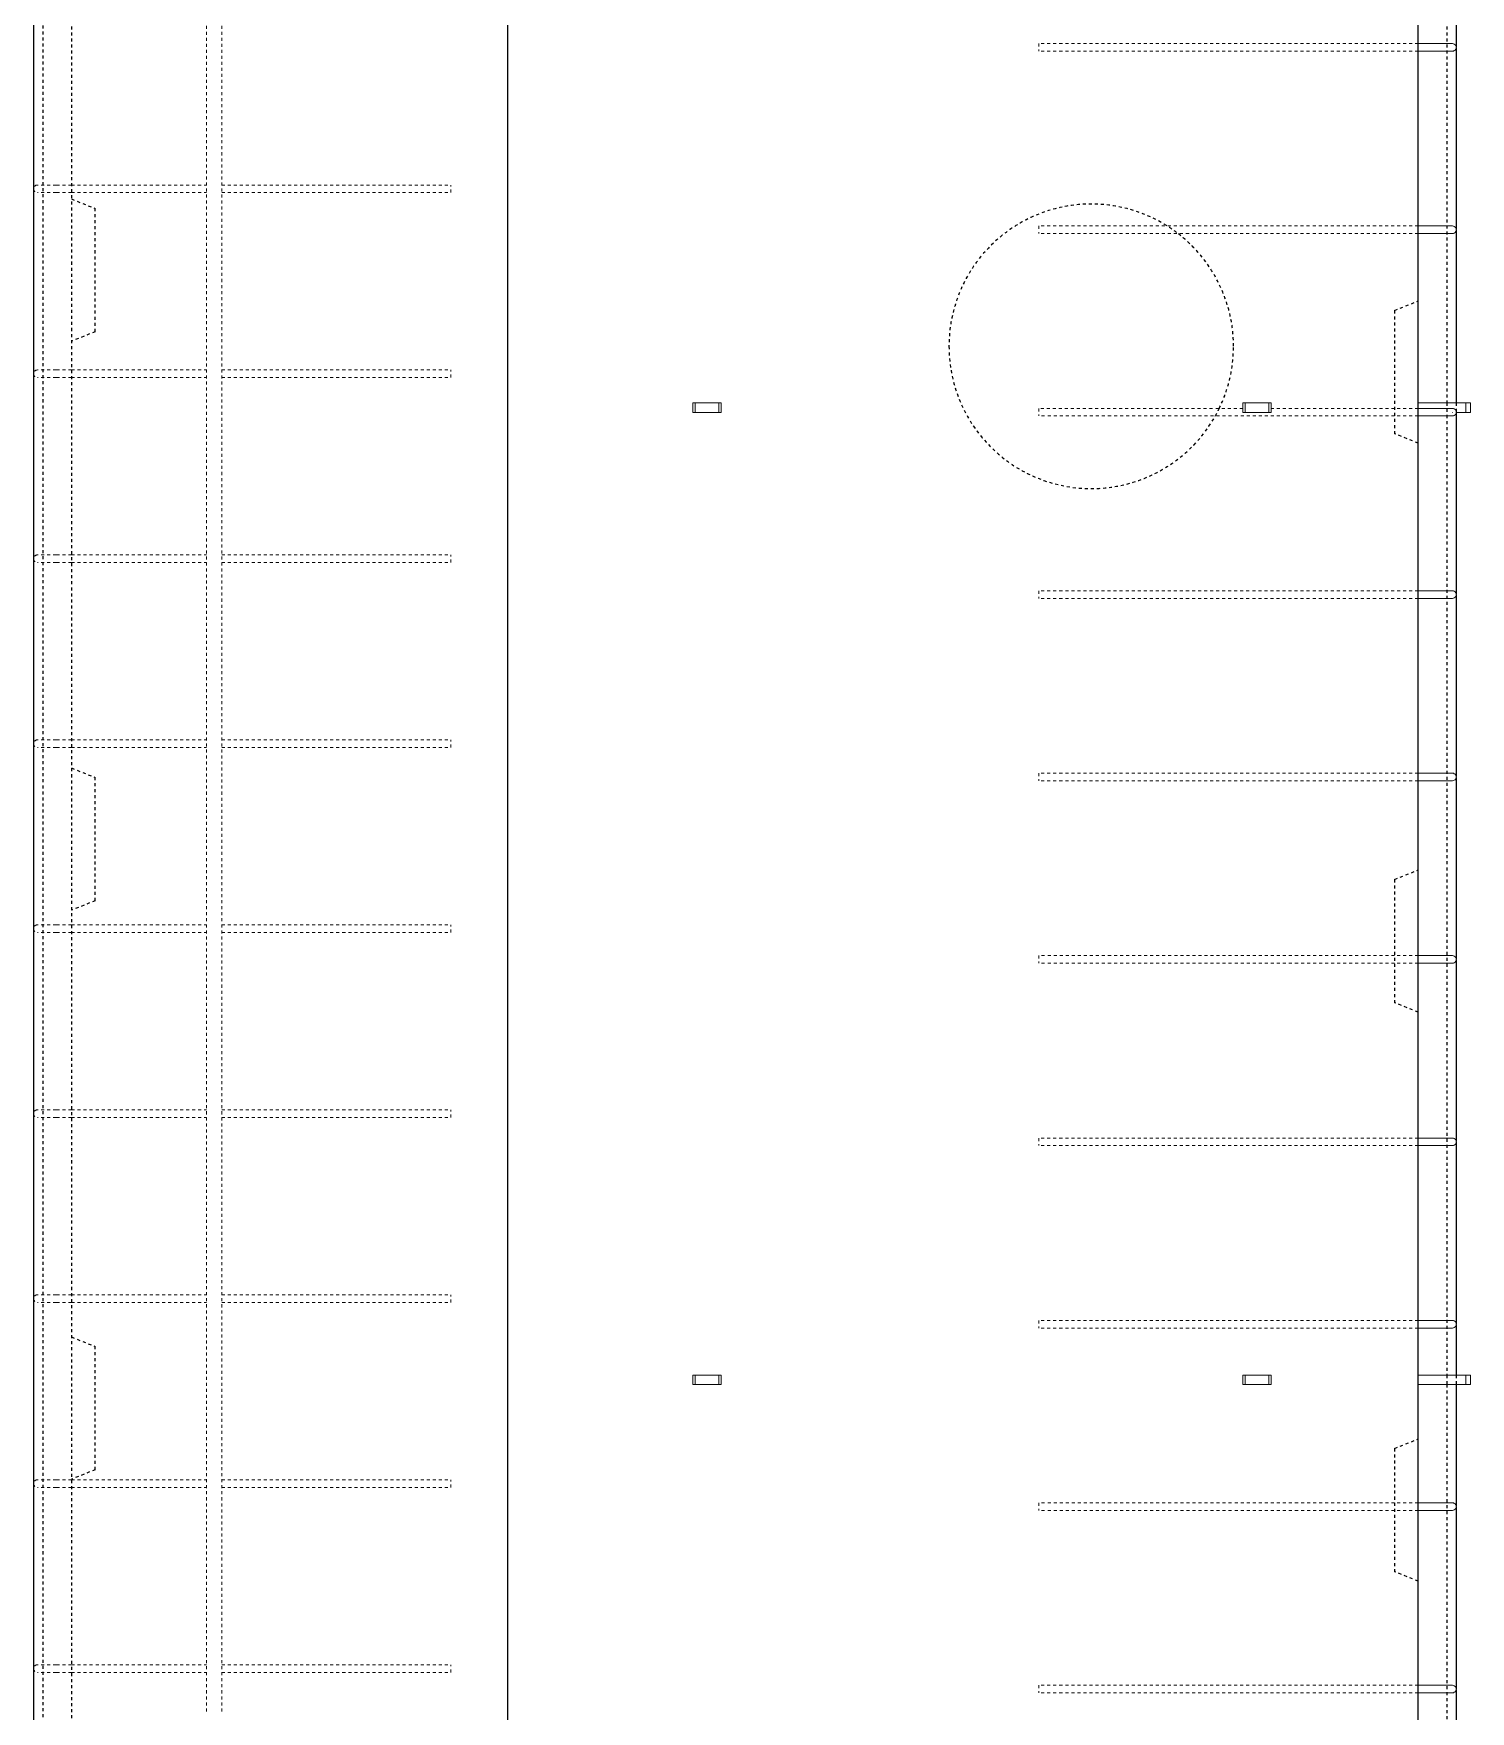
# Model space of a CAD drawing. Header units: millimetres. Extents: x -3747 to 9422, y -2678 to 8176.
# Drawn here: x 1089 to 2604, y 220 to 1989 of the extents above; entities that cross this region are included whole.
import ezdxf

# ---------------------------------------------------------------- set-up
doc = ezdxf.new("R2010")
doc.units = ezdxf.units.MM
doc.linetypes.add('Dash', pattern=[6.36, 3.18, -3.18])
for name, color, linetype, lineweight in [('A-GENM', 13, 'Continuous', 18), ('A-WALL', 113, 'Continuous', 25), ('A-WALL-HDLN', 110, 'Dash', 25), ('S-RBAR', 171, 'Continuous', 18)]:
    doc.layers.add(name, color=color, linetype=linetype, lineweight=lineweight)

# ---------------------------------------------------------------- blocks, each defined once
blk = doc.blocks.new('RR spread anchor face based - RR-SA-2_5-150-1726819-Elevation Front')
at = {"layer": 'A-GENM'}
for p, q in [((1783.803830161641, 3049.999999999602), (1786.30383016164, 3049.999999999602)), ((1783.803830161641, 3039.999999999603), (1783.803830161641, 3049.999999999602)), ((1786.30383016164, 3049.999999999602), (1811.30383016164, 3049.999999999602)), ((1786.30383016164, 3049.999999999602), (1786.30383016164, 3039.999999999603)), ((1811.30383016164, 3049.999999999602), (1813.80383016164, 3049.999999999602)), ((1811.30383016164, 3049.999999999602), (1811.30383016164, 3039.999999999602)), ((1813.80383016164, 3049.999999999602), (1813.80383016164, 3039.999999999602)), ((1786.30383016164, 3039.999999999603), (1783.803830161641, 3039.999999999603)), ((1811.30383016164, 3039.999999999602), (1786.30383016164, 3039.999999999603)), ((1813.80383016164, 3039.999999999602), (1811.30383016164, 3039.999999999602))]:
    blk.add_line(p, q, dxfattribs=at)
blk = doc.blocks.new('RR spread anchor face based - RR-SA-3_0-200-V1-Elevation Front')
at = {"layer": 'A-GENM'}
for p, q in [((2548.803830161597, 1599.9999999996), (2598.803830161593, 1599.9999999996)), ((2598.803830161593, 1599.9999999996), (2603.803830161593, 1599.9999999996)), ((2598.803830161593, 1589.9999999996), (2598.803830161593, 1599.9999999996)), ((2603.803830161593, 1589.9999999996), (2603.803830161593, 1599.9999999996)), ((2585.304737357645, 1589.9999999996), (2584.803830161596, 1589.9999999996)), ((2598.803830161593, 1589.9999999996), (2588.828164819637, 1589.9999999996)), ((2603.803830161593, 1589.9999999996), (2598.803830161593, 1589.9999999996))]:
    blk.add_line(p, q, dxfattribs=at)
blk = doc.blocks.new('RR spread anchor face based - RR-SA-3_0-200-1726827-Elevation Front')
at = {"layer": 'A-GENM'}
for p, q in [((2548.803830161597, 3049.999999999603), (2598.803830161593, 3049.999999999603)), ((2598.803830161593, 3049.999999999603), (2603.803830161593, 3049.999999999603)), ((2598.803830161593, 3039.999999999603), (2598.803830161593, 3049.999999999603)), ((2603.803830161593, 3039.999999999603), (2603.803830161593, 3049.999999999603)), ((2598.803830161593, 3039.999999999603), (2548.803830161597, 3039.999999999603)), ((2603.803830161593, 3039.999999999603), (2598.803830161593, 3039.999999999603))]:
    blk.add_line(p, q, dxfattribs=at)

msp = doc.modelspace()

# ---------------------------------------------------------------- linework, layer by layer
at = {"layer": 'A-WALL'}
for p, q in [((2548.803830161596, -1395.000000000119), (2548.803830161596, 3559.999999999593)), ((1088.803830161595, 3039.999999999594), (1088.803830161595, -1395.000000000119)), ((1588.803830161629, -1395.000000000119), (1588.803830161629, 3039.999999999594)), ((2588.803830161594, 2166.854206341739), (2588.803830161594, 1975.268001903565)), ((2588.803830161594, 1974.507857534724), (2588.803830161594, 1782.921653096547)), ((2588.803830161594, 1782.161508727708), (2588.803830161594, 1599.999999999599)), ((2588.803830161594, 1589.815159920692), (2588.803830161594, 1398.228955482519)), ((2588.803830161594, 1397.468811113678), (2588.803830161594, 1205.882606675503)), ((2588.803830161594, 1205.122462306662), (2588.803830161594, 1013.536257868489)), ((2588.803830161594, 1012.776113499648), (2588.803830161594, 821.1899090614726)), ((2588.803830161594, 820.4297646926334), (2588.803830161594, 628.8435602544578)), ((2588.803830161594, 628.0834158856165), (2588.803830161594, 574.8999999998352)), ((2588.803830161594, 564.8999999998337), (2588.803830161594, 436.4972114474431)), ((2588.803830161594, 435.7370670786018), (2588.803830161594, 244.1508626404262)), ((2588.803830161594, 243.3907182715865), (2588.803830161594, 51.80451383341148))]:
    msp.add_line(p, q, dxfattribs=at)
at = {"layer": 'A-WALL-HDLN'}
for p, q in [((1098.806412472809, -1395.000000000119), (1098.806412472809, 3039.999999999594)), ((1128.803830161593, 3039.999999999594), (1128.803830161593, -1394.950390625119)), ((2578.801247850387, 3039.950390624601), (2578.801247850387, 1600.0496093746)), ((1128.803830161592, 1814.999999999877), (1153.803830161592, 1804.999999999877)), ((1153.803830161592, 1674.999999999882), (1153.803830161592, 1804.999999999877)), ((2523.803830161645, 1697.499999999878), (2548.754220786595, 1707.480156249858)), ((2523.803830161645, 1697.499999999878), (2523.803830161645, 1567.499999999883)), ((1153.803830161592, 1674.999999999882), (1128.803830161592, 1664.999999999882)), ((2578.801247850387, 1599.950390624599), (2578.801247850387, 574.9496093748355)), ((2588.803830161594, 1599.950390624599), (2588.803830161594, 1590.575304289532)), ((2548.754220786595, 1557.519843749903), (2523.803830161645, 1567.499999999883)), ((1128.803830161592, 1214.999999999876), (1153.803830161592, 1204.999999999876)), ((1153.803830161592, 1074.999999999881), (1153.803830161592, 1204.999999999876)), ((2523.803830161645, 1097.499999999877), (2548.754220786595, 1107.480156249858)), ((2523.803830161645, 1097.499999999877), (2523.803830161645, 967.4999999998828)), ((1153.803830161592, 1074.999999999881), (1128.803830161592, 1064.999999999881)), ((2548.754220786595, 957.5198437499025), (2523.803830161645, 967.4999999998828)), ((1128.803830161592, 614.9999999998762), (1153.803830161592, 604.9999999998762)), ((1153.803830161592, 474.9999999998815), (1153.803830161592, 604.9999999998762)), ((2578.801247850387, 574.8503906248354), (2578.801247850387, 564.9496093748346)), ((2588.803830161594, 574.8503906248359), (2588.803830161594, 564.9496093748335)), ((2578.801247850387, 564.8503906248344), (2578.801247850387, -875.0503906251586)), ((2523.803830161645, 497.4999999998759), (2548.754220786595, 507.4801562498561)), ((2523.803830161645, 497.4999999998759), (2523.803830161645, 367.4999999998811)), ((1153.803830161592, 474.9999999998815), (1128.803830161592, 464.9999999998814)), ((2548.754220786595, 357.5198437499008), (2523.803830161645, 367.4999999998811))]:
    msp.add_line(p, q, dxfattribs=at)
for radius, start, end in [(149.9999999999998, 58.13749417569408, 180.0000000000001), (150.0000000000003, 53.10347118378685, 58.07506049210276), (150.0000000000001, 1.737006930036612e-13, 53.04103750019515), (150.0000000000001, 180.0000000000004, 330.6212656424278), (149.9999999999998, 333.9794158551773, 2.608054838800084e-13), (149.9999999999997, 330.6624043592236, 333.9382771383815)]:
    msp.add_arc((2204.002740130485, 1659.647248321255), radius, start, end, dxfattribs=at)
at = {"layer": 'S-RBAR', "linetype": 'Dash'}
for p, q in [((1271.153830161642, 220.1410667922536), (1271.153830161642, 2763.681942037648)), ((1287.153830161643, 220.1410667922536), (1287.153830161643, 2763.681942037648)), ((2548.754220786594, 1978.887929719144), (2148.803830161594, 1978.887929719144)), ((2148.803830161594, 1978.887929719144), (2148.803830161594, 1970.887929719144)), ((2548.754220786594, 1970.887929719144), (2148.803830161594, 1970.887929719144)), ((1112.803830161595, 1829.727272726947), (1092.803830161595, 1829.727272726947)), ((1112.803830161595, 1829.727272726947), (1128.754220786593, 1829.727272726947)), ((1128.853439536593, 1829.727272726947), (1271.153830161642, 1829.727272726947)), ((1287.153830161642, 1829.727272726947), (1528.803830161592, 1829.727272726947)), ((1528.803830161592, 1821.727272726947), (1528.803830161592, 1829.727272726947)), ((1112.803830161595, 1821.727272726947), (1092.803830161595, 1821.727272726947)), ((1112.803830161595, 1821.727272726947), (1128.754220786593, 1821.727272726947)), ((1128.853439536593, 1821.727272726947), (1271.153830161642, 1821.727272726947)), ((1287.153830161642, 1821.727272726947), (1528.803830161592, 1821.727272726947)), ((2548.754220786594, 1786.541580912128), (2148.803830161594, 1786.541580912128)), ((2148.803830161594, 1786.541580912128), (2148.803830161594, 1778.541580912129)), ((2548.754220786594, 1778.541580912129), (2148.803830161594, 1778.541580912129)), ((1112.803830161595, 1634.681818181505), (1092.803830161595, 1634.681818181505)), ((1112.803830161595, 1634.681818181505), (1128.754220786593, 1634.681818181505)), ((1128.853439536593, 1634.681818181505), (1271.153830161642, 1634.681818181505)), ((1287.153830161642, 1634.681818181505), (1528.803830161592, 1634.681818181505)), ((1528.803830161592, 1626.681818181505), (1528.803830161592, 1634.681818181505)), ((1112.803830161595, 1626.681818181505), (1092.803830161595, 1626.681818181505)), ((1112.803830161595, 1626.681818181505), (1128.754220786593, 1626.681818181505)), ((1128.853439536593, 1626.681818181505), (1271.153830161642, 1626.681818181505)), ((1287.153830161642, 1626.681818181505), (1528.803830161592, 1626.681818181505)), ((2363.803830161562, 1594.195232105113), (2148.803830161594, 1594.195232105113)), ((2148.803830161594, 1594.195232105113), (2148.803830161594, 1586.195232105113)), ((2523.754220786644, 1594.195232105113), (2393.803830161561, 1594.195232105113)), ((2548.754220786594, 1594.195232105113), (2523.853439536645, 1594.195232105113)), ((2523.754220786644, 1586.195232105113), (2148.803830161594, 1586.195232105113)), ((2548.754220786594, 1586.195232105113), (2523.853439536645, 1586.195232105113)), ((1112.803830161595, 1439.636363636064), (1092.803830161595, 1439.636363636064)), ((1112.803830161595, 1439.636363636064), (1128.754220786593, 1439.636363636064)), ((1128.853439536593, 1439.636363636064), (1271.153830161642, 1439.636363636064)), ((1287.153830161642, 1439.636363636064), (1528.803830161592, 1439.636363636064)), ((1528.803830161592, 1431.636363636064), (1528.803830161592, 1439.636363636064)), ((1112.803830161595, 1431.636363636064), (1092.803830161595, 1431.636363636064)), ((1112.803830161595, 1431.636363636064), (1128.754220786593, 1431.636363636064)), ((1128.853439536593, 1431.636363636064), (1271.153830161642, 1431.636363636064)), ((1287.153830161642, 1431.636363636064), (1528.803830161592, 1431.636363636064)), ((2548.754220786594, 1401.848883298098), (2148.803830161594, 1401.848883298098)), ((2148.803830161594, 1401.848883298098), (2148.803830161594, 1393.848883298099)), ((2548.754220786594, 1393.848883298099), (2148.803830161594, 1393.848883298099)), ((1112.803830161595, 1244.590909090623), (1092.803830161595, 1244.590909090623)), ((1112.803830161595, 1244.590909090623), (1128.754220786593, 1244.590909090623)), ((1128.853439536593, 1244.590909090623), (1271.153830161642, 1244.590909090623)), ((1287.153830161642, 1244.590909090623), (1528.803830161592, 1244.590909090623)), ((1528.803830161592, 1236.590909090623), (1528.803830161592, 1244.590909090623)), ((1112.803830161595, 1236.590909090623), (1092.803830161595, 1236.590909090623)), ((1112.803830161595, 1236.590909090623), (1128.754220786593, 1236.590909090623)), ((1128.853439536593, 1236.590909090623), (1271.153830161642, 1236.590909090623)), ((1287.153830161642, 1236.590909090623), (1528.803830161592, 1236.590909090623)), ((2548.754220786594, 1209.502534491083), (2148.803830161594, 1209.502534491083)), ((2148.803830161594, 1209.502534491083), (2148.803830161594, 1201.502534491083)), ((2548.754220786594, 1201.502534491083), (2148.803830161594, 1201.502534491083)), ((1112.803830161595, 1049.545454545181), (1092.803830161595, 1049.545454545181)), ((1112.803830161595, 1049.545454545181), (1128.754220786593, 1049.545454545181)), ((1128.853439536593, 1049.545454545181), (1271.153830161642, 1049.545454545181)), ((1287.153830161642, 1049.545454545181), (1528.803830161592, 1049.545454545181)), ((1528.803830161592, 1041.545454545181), (1528.803830161592, 1049.545454545181)), ((1112.803830161595, 1041.545454545181), (1092.803830161595, 1041.545454545181)), ((1112.803830161595, 1041.545454545181), (1128.754220786593, 1041.545454545181)), ((1128.853439536593, 1041.545454545181), (1271.153830161642, 1041.545454545181)), ((1287.153830161642, 1041.545454545181), (1528.803830161592, 1041.545454545181)), ((2523.754220786644, 1017.156185684068), (2148.803830161594, 1017.156185684068)), ((2148.803830161594, 1017.156185684068), (2148.803830161594, 1009.156185684068)), ((2523.754220786644, 1009.156185684068), (2148.803830161594, 1009.156185684068)), ((2548.754220786594, 1017.156185684068), (2523.853439536645, 1017.156185684068)), ((2548.754220786594, 1009.156185684068), (2523.853439536645, 1009.156185684068)), ((1112.803830161595, 854.4999999997403), (1092.803830161595, 854.4999999997403)), ((1112.803830161595, 854.4999999997403), (1128.754220786593, 854.4999999997403)), ((1128.853439536593, 854.4999999997403), (1271.153830161642, 854.4999999997403)), ((1287.153830161642, 854.4999999997403), (1528.803830161592, 854.4999999997403)), ((1528.803830161592, 846.4999999997403), (1528.803830161592, 854.4999999997403)), ((1112.803830161595, 846.4999999997403), (1092.803830161595, 846.4999999997403)), ((1112.803830161595, 846.4999999997403), (1128.754220786593, 846.4999999997403)), ((1128.853439536593, 846.4999999997403), (1271.153830161642, 846.4999999997403)), ((1287.153830161642, 846.4999999997403), (1528.803830161592, 846.4999999997403)), ((2548.754220786594, 824.8098368770527), (2148.803830161594, 824.8098368770527)), ((2148.803830161594, 824.8098368770527), (2148.803830161594, 816.8098368770527)), ((2548.754220786594, 816.8098368770527), (2148.803830161594, 816.8098368770527)), ((1112.803830161595, 659.454545454299), (1092.803830161595, 659.454545454299)), ((1112.803830161595, 659.454545454299), (1128.754220786593, 659.454545454299)), ((1128.853439536593, 659.454545454299), (1271.153830161642, 659.454545454299)), ((1287.153830161642, 659.454545454299), (1528.803830161592, 659.454545454299)), ((1528.803830161592, 651.454545454299), (1528.803830161592, 659.454545454299)), ((1112.803830161595, 651.454545454299), (1092.803830161595, 651.454545454299)), ((1112.803830161595, 651.454545454299), (1128.754220786593, 651.454545454299)), ((1128.853439536593, 651.454545454299), (1271.153830161642, 651.454545454299)), ((1287.153830161642, 651.454545454299), (1528.803830161592, 651.454545454299)), ((2548.754220786594, 632.4634880700378), (2148.803830161594, 632.4634880700378)), ((2148.803830161594, 632.4634880700378), (2148.803830161594, 624.4634880700377)), ((2548.754220786594, 624.4634880700377), (2148.803830161594, 624.4634880700377)), ((1112.803830161595, 464.4090909088579), (1092.803830161595, 464.4090909088579)), ((1112.803830161595, 464.4090909088579), (1128.754220786593, 464.4090909088579)), ((1128.853439536593, 464.4090909088579), (1271.153830161642, 464.4090909088579)), ((1287.153830161642, 464.4090909088579), (1528.803830161592, 464.4090909088579)), ((1528.803830161592, 456.409090908858), (1528.803830161592, 464.4090909088579)), ((1112.803830161595, 456.409090908858), (1092.803830161595, 456.409090908858)), ((1112.803830161595, 456.409090908858), (1128.754220786593, 456.409090908858)), ((1128.853439536593, 456.409090908858), (1271.153830161642, 456.409090908858)), ((1287.153830161642, 456.409090908858), (1528.803830161592, 456.409090908858)), ((2523.754220786644, 440.1171392630227), (2148.803830161594, 440.1171392630227)), ((2148.803830161594, 440.1171392630227), (2148.803830161594, 432.1171392630228)), ((2523.754220786644, 432.1171392630228), (2148.803830161594, 432.1171392630228)), ((2548.754220786594, 440.1171392630227), (2523.853439536645, 440.1171392630227)), ((2548.754220786594, 432.1171392630228), (2523.853439536645, 432.1171392630228)), ((1112.803830161595, 269.3636363634167), (1092.803830161595, 269.3636363634167)), ((1112.803830161595, 269.3636363634167), (1128.754220786593, 269.3636363634167)), ((1128.853439536593, 269.3636363634167), (1271.153830161642, 269.3636363634167)), ((1287.153830161642, 269.3636363634167), (1528.803830161592, 269.3636363634167)), ((1528.803830161592, 261.3636363634167), (1528.803830161592, 269.3636363634167)), ((1112.803830161595, 261.3636363634167), (1092.803830161595, 261.3636363634167)), ((1112.803830161595, 261.3636363634167), (1128.754220786593, 261.3636363634167)), ((1128.853439536593, 261.3636363634167), (1271.153830161642, 261.3636363634167)), ((1287.153830161642, 261.3636363634167), (1528.803830161592, 261.3636363634167)), ((2548.754220786594, 247.7707904560075), (2148.803830161594, 247.7707904560075)), ((2148.803830161594, 247.7707904560075), (2148.803830161594, 239.7707904560074)), ((2548.754220786594, 239.7707904560074), (2148.803830161594, 239.7707904560074))]:
    msp.add_line(p, q, dxfattribs=at)
at = {"layer": 'S-RBAR'}
for p, q in [((2564.803830161595, 1978.887929719144), (2548.803830161594, 1978.887929719144)), ((2564.803830161595, 1970.887929719144), (2548.803830161594, 1970.887929719144)), ((2564.803830161595, 1978.887929719144), (2584.803830161594, 1978.887929719144)), ((2564.803830161595, 1970.887929719144), (2584.803830161594, 1970.887929719144)), ((2564.803830161595, 1786.541580912128), (2548.803830161594, 1786.541580912128)), ((2564.803830161595, 1778.541580912129), (2548.803830161594, 1778.541580912129)), ((2564.803830161595, 1786.541580912128), (2584.803830161594, 1786.541580912128)), ((2564.803830161595, 1778.541580912129), (2584.803830161594, 1778.541580912129)), ((2564.803830161595, 1594.195232105113), (2548.803830161594, 1594.195232105113)), ((2564.803830161595, 1594.195232105113), (2584.803830161594, 1594.195232105113)), ((2564.803830161595, 1586.195232105113), (2548.803830161594, 1586.195232105113)), ((2564.803830161595, 1586.195232105113), (2584.803830161594, 1586.195232105113)), ((2564.803830161595, 1401.848883298098), (2548.803830161594, 1401.848883298098)), ((2564.803830161595, 1401.848883298098), (2584.803830161594, 1401.848883298098)), ((2564.803830161595, 1393.848883298099), (2548.803830161594, 1393.848883298099)), ((2564.803830161595, 1393.848883298099), (2584.803830161594, 1393.848883298099)), ((2564.803830161595, 1209.502534491083), (2548.803830161594, 1209.502534491083)), ((2564.803830161595, 1209.502534491083), (2584.803830161594, 1209.502534491083)), ((2564.803830161595, 1201.502534491083), (2548.803830161594, 1201.502534491083)), ((2564.803830161595, 1201.502534491083), (2584.803830161594, 1201.502534491083)), ((2564.803830161595, 1017.156185684068), (2548.803830161594, 1017.156185684068)), ((2564.803830161595, 1009.156185684068), (2548.803830161594, 1009.156185684068)), ((2564.803830161595, 1017.156185684068), (2584.803830161594, 1017.156185684068)), ((2564.803830161595, 1009.156185684068), (2584.803830161594, 1009.156185684068)), ((2564.803830161595, 824.8098368770527), (2548.803830161594, 824.8098368770527)), ((2564.803830161595, 816.8098368770527), (2548.803830161594, 816.8098368770527)), ((2564.803830161595, 824.8098368770527), (2584.803830161594, 824.8098368770527)), ((2564.803830161595, 816.8098368770527), (2584.803830161594, 816.8098368770527)), ((2564.803830161595, 632.4634880700378), (2548.803830161594, 632.4634880700378)), ((2564.803830161595, 624.4634880700377), (2548.803830161594, 624.4634880700377)), ((2564.803830161595, 632.4634880700378), (2584.803830161594, 632.4634880700378)), ((2564.803830161595, 624.4634880700377), (2584.803830161594, 624.4634880700377)), ((2564.803830161595, 440.1171392630227), (2548.803830161594, 440.1171392630227)), ((2564.803830161595, 432.1171392630228), (2548.803830161594, 432.1171392630228)), ((2564.803830161595, 440.1171392630227), (2584.803830161594, 440.1171392630227)), ((2564.803830161595, 432.1171392630228), (2584.803830161594, 432.1171392630228)), ((2564.803830161595, 247.7707904560075), (2548.803830161594, 247.7707904560075)), ((2564.803830161595, 247.7707904560075), (2584.803830161594, 247.7707904560075)), ((2564.803830161595, 239.7707904560074), (2548.803830161594, 239.7707904560074)), ((2564.803830161595, 239.7707904560074), (2584.803830161594, 239.7707904560074))]:
    msp.add_line(p, q, dxfattribs=at)
for centre in [(2584.803830161594, 1974.887929719144), (2584.803830161594, 1782.541580912128), (2584.803830161594, 1590.195232105113), (2584.803830161594, 1397.848883298098), (2584.803830161594, 1205.502534491083), (2584.803830161594, 1013.156185684068), (2584.803830161594, 820.8098368770527), (2584.803830161594, 628.4634880700377), (2584.803830161594, 436.1171392630227), (2584.803830161594, 243.7707904560074)]:
    msp.add_arc(centre, 4.000000000000455, 269.9999999999996, 90, dxfattribs=at)
at = {"layer": 'S-RBAR', "linetype": 'Dash'}
for centre, radius, start, end in [((1092.803830161595, 1825.727272726947), 3.999999999999773, 89.99999999999675, 174.5402885531028), ((1092.803830161595, 1825.727272726947), 3.999999999999817, 185.459711446848, 270.0000000000029), ((1092.803830161595, 1630.681818181505), 3.999999999999726, 89.99999999999511, 174.5402885530785), ((1092.803830161595, 1630.681818181505), 3.999999999999923, 185.4597114467954, 270.0000000000029), ((1092.803830161595, 1435.636363636064), 3.999999999999773, 89.99999999999675, 174.5402885530798), ((1092.803830161595, 1435.636363636064), 3.999999999999923, 185.4597114467952, 270.0000000000029), ((1092.803830161595, 1240.590909090623), 3.999999999999773, 89.99999999999675, 174.540288553129), ((1092.803830161595, 1240.590909090623), 3.999999999999772, 185.4597114467725, 270.0000000000029), ((1092.803830161595, 1045.545454545181), 4, 90, 174.5402885531063), ((1092.803830161595, 1045.545454545181), 4.000000000000052, 185.4597114467494, 269.9999999999996), ((1092.803830161595, 850.4999999997403), 4, 90, 174.5402885531047), ((1092.803830161595, 850.4999999997403), 4.000000000000052, 185.459711446748, 269.9999999999996), ((1092.803830161595, 655.454545454299), 4, 90, 174.5402885530801), ((1092.803830161595, 655.454545454299), 4.000000000000171, 185.4597114467985, 269.9999999999996), ((1092.803830161595, 460.409090908858), 3.99999999999996, 89.99999999999756, 174.5402885531528), ((1092.803830161595, 460.409090908858), 3.999999999999923, 185.4597114467969, 270.0000000000029), ((1092.803830161595, 265.3636363634167), 4, 90, 174.5402885531289), ((1092.803830161595, 265.3636363634167), 3.999999999999998, 185.4597114467725, 269.9999999999996)]:
    msp.add_arc(centre, radius, start, end, dxfattribs=at)

# ---------------------------------------------------------------- block references
at = {"layer": 'A-GENM'}
for name, p in [('RR spread anchor face based - RR-SA-2_5-150-1726819-Elevation Front', (0, -1450.000000000001)), ('RR spread anchor face based - RR-SA-2_5-150-1726819-Elevation Front', (579.9999999999216, -1450.000000000007)), ('RR spread anchor face based - RR-SA-3_0-200-V1-Elevation Front', (0, 0)), ('RR spread anchor face based - RR-SA-2_5-150-1726819-Elevation Front', (0, -2475.099999999762)), ('RR spread anchor face based - RR-SA-2_5-150-1726819-Elevation Front', (579.9999999999129, -2475.099999999773)), ('RR spread anchor face based - RR-SA-3_0-200-1726827-Elevation Front', (0, -2475.099999999769))]:
    msp.add_blockref(name, p, dxfattribs=at)

doc.saveas('drawing.dxf')
